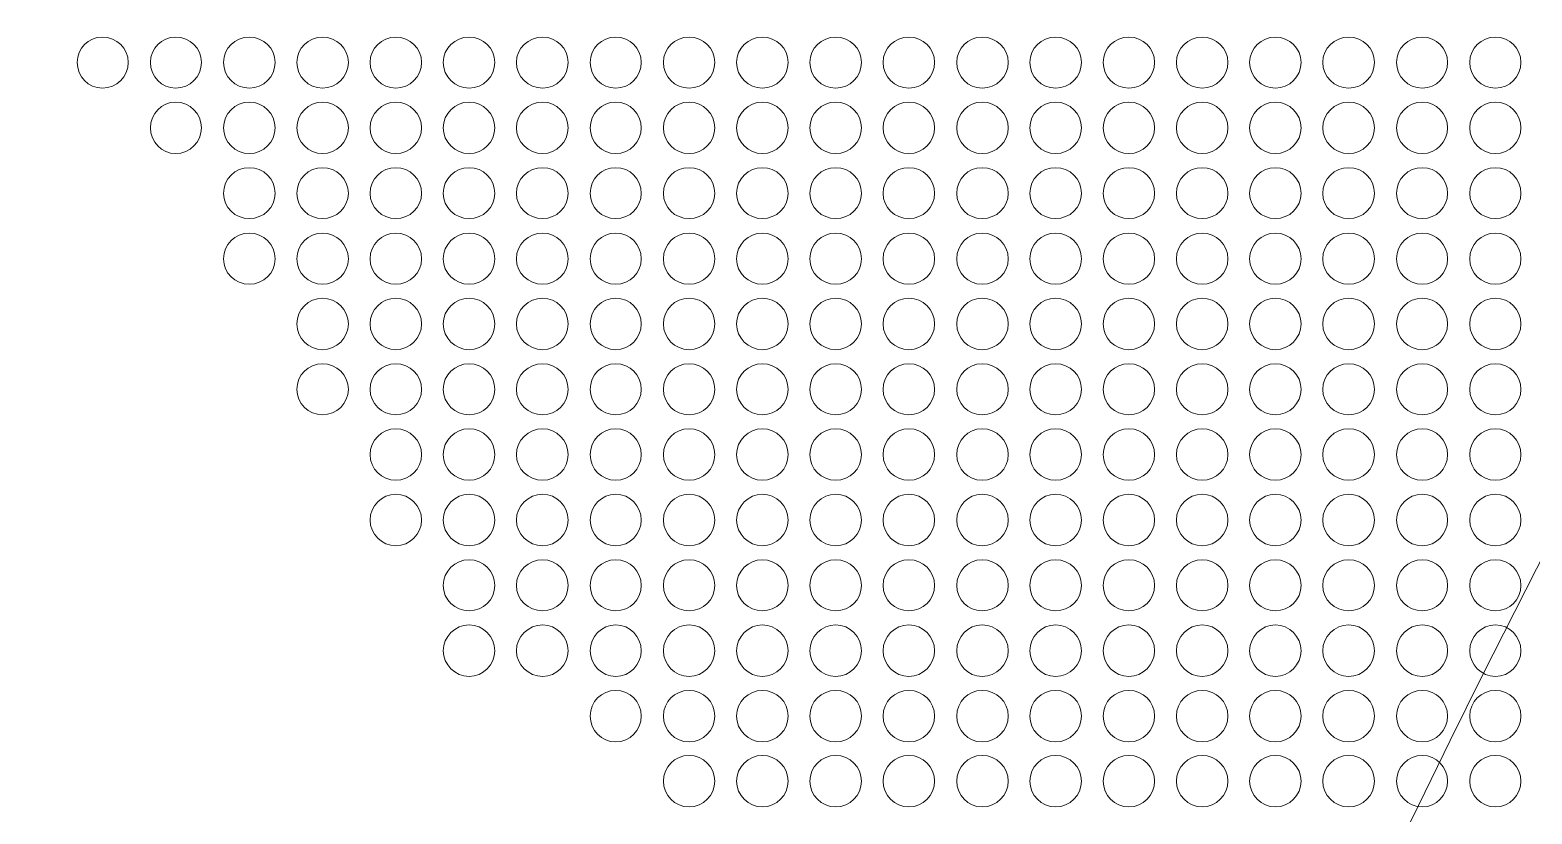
# Model space of a CAD drawing. Header units: inches. Extents: x 243 to 900, y -519 to -86.
# Drawn here: x 371.3 to 422, y -365.4 to -339 of the extents above; entities that cross this region are included whole.
import ezdxf

# ---------------------------------------------------------------- set-up
doc = ezdxf.new("R2010")
doc.units = ezdxf.units.IN
doc.header["$MEASUREMENT"] = 0
doc.layers.add('Layer 1', color=7, linetype='Continuous')

# ---------------------------------------------------------------- blocks, each defined once
blk = doc.blocks.new('block 3')
at = {"layer": 'Layer 1', "lineweight": 0}
blk.add_open_spline([(898.138, -484.267), (898.138, -494.991), (889.368, -503.763), (878.645, -503.763), (878.645, -503.763), (266.12, -503.763), (266.12, -503.763), (255.397, -503.763), (246.624, -494.991), (246.624, -484.267), (246.624, -484.267), (246.624, -108.507), (246.624, -108.507), (246.624, -97.783), (255.397, -89.011), (266.12, -89.011), (266.12, -89.011), (878.645, -89.011), (878.645, -89.011), (889.368, -89.011), (898.138, -97.783), (898.138, -108.507), (898.138, -108.507), (898.138, -484.267), (898.138, -484.267)], degree=3, knots=[0, 0, 0, 0, 1, 1, 1, 2, 2, 2, 3, 3, 3, 4, 4, 4, 5, 5, 5, 6, 6, 6, 7, 7, 7, 8, 8, 8, 8], dxfattribs=at)
blk = doc.blocks.new('block 2')
at = {"layer": 'Layer 1'}
blk.add_blockref('block 3', (0, 0), dxfattribs=at)
blk = doc.blocks.new('block 97')
at = {"layer": 'Layer 1', "lineweight": 0}
for points in [[(374.639, -340.055), (374.639, -340.543), (374.258, -340.924), (373.767, -340.924), (373.299, -340.924), (372.918, -340.543), (372.918, -340.055), (372.918, -339.581), (373.299, -339.2), (373.767, -339.2), (374.258, -339.2), (374.639, -339.581), (374.639, -340.055)], [(377.111, -340.055), (377.111, -340.543), (376.73, -340.924), (376.241, -340.924), (375.768, -340.924), (375.387, -340.543), (375.387, -340.055), (375.387, -339.581), (375.768, -339.2), (376.241, -339.2), (376.73, -339.2), (377.111, -339.581), (377.111, -340.055)], [(379.599, -340.055), (379.599, -340.543), (379.202, -340.924), (378.729, -340.924), (378.24, -340.924), (377.859, -340.543), (377.859, -340.055), (377.859, -339.581), (378.24, -339.2), (378.729, -339.2), (379.202, -339.2), (379.599, -339.581), (379.599, -340.055)], [(382.071, -340.055), (382.071, -340.543), (381.674, -340.924), (381.196, -340.924), (380.728, -340.924), (380.334, -340.543), (380.334, -340.055), (380.334, -339.581), (380.728, -339.2), (381.196, -339.2), (381.674, -339.2), (382.071, -339.581), (382.071, -340.055)], [(384.543, -340.055), (384.543, -340.543), (384.144, -340.924), (383.673, -340.924), (383.2, -340.924), (382.803, -340.543), (382.803, -340.055), (382.803, -339.581), (383.2, -339.2), (383.673, -339.2), (384.144, -339.2), (384.543, -339.581), (384.543, -340.055)], [(387.012, -340.055), (387.012, -340.543), (386.632, -340.924), (386.145, -340.924), (385.669, -340.924), (385.275, -340.543), (385.275, -340.055), (385.275, -339.581), (385.669, -339.2), (386.145, -339.2), (386.632, -339.2), (387.012, -339.581), (387.012, -340.055)], [(389.487, -340.055), (389.487, -340.543), (389.106, -340.924), (388.633, -340.924), (388.144, -340.924), (387.745, -340.543), (387.745, -340.055), (387.745, -339.581), (388.144, -339.2), (388.633, -339.2), (389.106, -339.2), (389.487, -339.581), (389.487, -340.055)], [(391.959, -340.055), (391.959, -340.543), (391.576, -340.924), (391.102, -340.924), (390.616, -340.924), (390.235, -340.543), (390.235, -340.055), (390.235, -339.581), (390.616, -339.2), (391.102, -339.2), (391.576, -339.2), (391.959, -339.581), (391.959, -340.055)], [(394.442, -340.055), (394.442, -340.543), (394.048, -340.924), (393.577, -340.924), (393.085, -340.924), (392.707, -340.543), (392.707, -340.055), (392.707, -339.581), (393.085, -339.2), (393.577, -339.2), (394.048, -339.2), (394.442, -339.581), (394.442, -340.055)], [(396.919, -340.055), (396.919, -340.543), (396.522, -340.924), (396.046, -340.924), (395.576, -340.924), (395.177, -340.543), (395.177, -340.055), (395.177, -339.581), (395.576, -339.2), (396.046, -339.2), (396.522, -339.2), (396.919, -339.581), (396.919, -340.055)], [(399.391, -340.055), (399.391, -340.543), (399.01, -340.924), (398.521, -340.924), (398.048, -340.924), (397.651, -340.543), (397.651, -340.055), (397.651, -339.581), (398.048, -339.2), (398.521, -339.2), (399.01, -339.2), (399.391, -339.581), (399.391, -340.055)], [(401.86, -340.055), (401.86, -340.543), (401.479, -340.924), (400.991, -340.924), (400.517, -340.924), (400.121, -340.543), (400.121, -340.055), (400.121, -339.581), (400.517, -339.2), (400.991, -339.2), (401.479, -339.2), (401.86, -339.581), (401.86, -340.055)], [(404.348, -340.055), (404.348, -340.543), (403.952, -340.924), (403.465, -340.924), (402.992, -340.924), (402.611, -340.543), (402.611, -340.055), (402.611, -339.581), (402.992, -339.2), (403.465, -339.2), (403.952, -339.2), (404.348, -339.581), (404.348, -340.055)], [(406.82, -340.055), (406.82, -340.543), (406.424, -340.924), (405.95, -340.924), (405.461, -340.924), (405.08, -340.543), (405.08, -340.055), (405.08, -339.581), (405.461, -339.2), (405.95, -339.2), (406.424, -339.2), (406.82, -339.581), (406.82, -340.055)], [(409.29, -340.055), (409.29, -340.543), (408.896, -340.924), (408.422, -340.924), (407.936, -340.924), (407.553, -340.543), (407.553, -340.055), (407.553, -339.581), (407.936, -339.2), (408.422, -339.2), (408.896, -339.2), (409.29, -339.581), (409.29, -340.055)], [(411.764, -340.055), (411.764, -340.543), (411.368, -340.924), (410.894, -340.924), (410.421, -340.924), (410.025, -340.543), (410.025, -340.055), (410.025, -339.581), (410.421, -339.2), (410.894, -339.2), (411.368, -339.2), (411.764, -339.581), (411.764, -340.055)], [(414.234, -340.055), (414.234, -340.543), (413.84, -340.924), (413.366, -340.924), (412.893, -340.924), (412.497, -340.543), (412.497, -340.055), (412.497, -339.581), (412.893, -339.2), (413.366, -339.2), (413.84, -339.2), (414.234, -339.581), (414.234, -340.055)], [(416.711, -340.055), (416.711, -340.543), (416.325, -340.924), (415.838, -340.924), (415.368, -340.924), (414.966, -340.543), (414.966, -340.055), (414.966, -339.581), (415.368, -339.2), (415.838, -339.2), (416.325, -339.2), (416.711, -339.581), (416.711, -340.055)], [(419.18, -340.055), (419.18, -340.543), (418.799, -340.924), (418.326, -340.924), (417.837, -340.924), (417.459, -340.543), (417.459, -340.055), (417.459, -339.581), (417.837, -339.2), (418.326, -339.2), (418.799, -339.2), (419.18, -339.581), (419.18, -340.055)], [(421.655, -340.055), (421.655, -340.543), (421.269, -340.924), (420.798, -340.924), (420.312, -340.924), (419.928, -340.543), (419.928, -340.055), (419.928, -339.581), (420.312, -339.2), (420.798, -339.2), (421.269, -339.2), (421.655, -339.581), (421.655, -340.055)]]:
    blk.add_open_spline(points, degree=3, knots=[0, 0, 0, 0, 1, 1, 1, 2, 2, 2, 3, 3, 3, 4, 4, 4, 4], dxfattribs=at)
blk = doc.blocks.new('block 98')
at = {"layer": 'Layer 1', "lineweight": 0}
for points in [[(377.111, -342.266), (377.111, -342.739), (376.73, -343.137), (376.241, -343.137), (375.768, -343.137), (375.387, -342.739), (375.387, -342.266), (375.387, -341.792), (375.768, -341.397), (376.241, -341.397), (376.73, -341.397), (377.111, -341.792), (377.111, -342.266)], [(379.599, -342.266), (379.599, -342.739), (379.202, -343.137), (378.729, -343.137), (378.24, -343.137), (377.859, -342.739), (377.859, -342.266), (377.859, -341.792), (378.24, -341.397), (378.729, -341.397), (379.202, -341.397), (379.599, -341.792), (379.599, -342.266)], [(382.071, -342.266), (382.071, -342.739), (381.674, -343.137), (381.196, -343.137), (380.728, -343.137), (380.334, -342.739), (380.334, -342.266), (380.334, -341.792), (380.728, -341.397), (381.196, -341.397), (381.674, -341.397), (382.071, -341.792), (382.071, -342.266)], [(384.543, -342.266), (384.543, -342.739), (384.144, -343.137), (383.673, -343.137), (383.2, -343.137), (382.803, -342.739), (382.803, -342.266), (382.803, -341.792), (383.2, -341.397), (383.673, -341.397), (384.144, -341.397), (384.543, -341.792), (384.543, -342.266)], [(387.012, -342.266), (387.012, -342.739), (386.632, -343.137), (386.145, -343.137), (385.669, -343.137), (385.275, -342.739), (385.275, -342.266), (385.275, -341.792), (385.669, -341.397), (386.145, -341.397), (386.632, -341.397), (387.012, -341.792), (387.012, -342.266)], [(389.487, -342.266), (389.487, -342.739), (389.106, -343.137), (388.633, -343.137), (388.144, -343.137), (387.745, -342.739), (387.745, -342.266), (387.745, -341.792), (388.144, -341.397), (388.633, -341.397), (389.106, -341.397), (389.487, -341.792), (389.487, -342.266)], [(391.959, -342.266), (391.959, -342.739), (391.576, -343.137), (391.102, -343.137), (390.616, -343.137), (390.235, -342.739), (390.235, -342.266), (390.235, -341.792), (390.616, -341.397), (391.102, -341.397), (391.576, -341.397), (391.959, -341.792), (391.959, -342.266)], [(394.442, -342.266), (394.442, -342.739), (394.048, -343.137), (393.577, -343.137), (393.085, -343.137), (392.707, -342.739), (392.707, -342.266), (392.707, -341.792), (393.085, -341.397), (393.577, -341.397), (394.048, -341.397), (394.442, -341.792), (394.442, -342.266)], [(396.919, -342.266), (396.919, -342.739), (396.522, -343.137), (396.046, -343.137), (395.576, -343.137), (395.177, -342.739), (395.177, -342.266), (395.177, -341.792), (395.576, -341.397), (396.046, -341.397), (396.522, -341.397), (396.919, -341.792), (396.919, -342.266)], [(399.391, -342.266), (399.391, -342.739), (399.01, -343.137), (398.521, -343.137), (398.048, -343.137), (397.651, -342.739), (397.651, -342.266), (397.651, -341.792), (398.048, -341.397), (398.521, -341.397), (399.01, -341.397), (399.391, -341.792), (399.391, -342.266)], [(401.86, -342.266), (401.86, -342.739), (401.479, -343.137), (400.991, -343.137), (400.517, -343.137), (400.121, -342.739), (400.121, -342.266), (400.121, -341.792), (400.517, -341.397), (400.991, -341.397), (401.479, -341.397), (401.86, -341.792), (401.86, -342.266)], [(404.348, -342.266), (404.348, -342.739), (403.952, -343.137), (403.465, -343.137), (402.992, -343.137), (402.611, -342.739), (402.611, -342.266), (402.611, -341.792), (402.992, -341.397), (403.465, -341.397), (403.952, -341.397), (404.348, -341.792), (404.348, -342.266)], [(406.82, -342.266), (406.82, -342.739), (406.424, -343.137), (405.95, -343.137), (405.461, -343.137), (405.08, -342.739), (405.08, -342.266), (405.08, -341.792), (405.461, -341.397), (405.95, -341.397), (406.424, -341.397), (406.82, -341.792), (406.82, -342.266)], [(409.29, -342.266), (409.29, -342.739), (408.896, -343.137), (408.422, -343.137), (407.936, -343.137), (407.553, -342.739), (407.553, -342.266), (407.553, -341.792), (407.936, -341.397), (408.422, -341.397), (408.896, -341.397), (409.29, -341.792), (409.29, -342.266)], [(411.764, -342.266), (411.764, -342.739), (411.368, -343.137), (410.894, -343.137), (410.421, -343.137), (410.025, -342.739), (410.025, -342.266), (410.025, -341.792), (410.421, -341.397), (410.894, -341.397), (411.368, -341.397), (411.764, -341.792), (411.764, -342.266)], [(414.234, -342.266), (414.234, -342.739), (413.84, -343.137), (413.366, -343.137), (412.893, -343.137), (412.497, -342.739), (412.497, -342.266), (412.497, -341.792), (412.893, -341.397), (413.366, -341.397), (413.84, -341.397), (414.234, -341.792), (414.234, -342.266)], [(416.711, -342.266), (416.711, -342.739), (416.325, -343.137), (415.838, -343.137), (415.368, -343.137), (414.966, -342.739), (414.966, -342.266), (414.966, -341.792), (415.368, -341.397), (415.838, -341.397), (416.325, -341.397), (416.711, -341.792), (416.711, -342.266)], [(419.18, -342.266), (419.18, -342.739), (418.799, -343.137), (418.326, -343.137), (417.837, -343.137), (417.459, -342.739), (417.459, -342.266), (417.459, -341.792), (417.837, -341.397), (418.326, -341.397), (418.799, -341.397), (419.18, -341.792), (419.18, -342.266)], [(421.655, -342.266), (421.655, -342.739), (421.269, -343.137), (420.798, -343.137), (420.312, -343.137), (419.928, -342.739), (419.928, -342.266), (419.928, -341.792), (420.312, -341.397), (420.798, -341.397), (421.269, -341.397), (421.655, -341.792), (421.655, -342.266)]]:
    blk.add_open_spline(points, degree=3, knots=[0, 0, 0, 0, 1, 1, 1, 2, 2, 2, 3, 3, 3, 4, 4, 4, 4], dxfattribs=at)
blk = doc.blocks.new('block 99')
at = {"layer": 'Layer 1', "lineweight": 0}
for points in [[(379.599, -344.479), (379.599, -344.955), (379.202, -345.333), (378.729, -345.333), (378.24, -345.333), (377.859, -344.955), (377.859, -344.479), (377.859, -343.991), (378.24, -343.612), (378.729, -343.612), (379.202, -343.612), (379.599, -343.991), (379.599, -344.479)], [(382.071, -344.479), (382.071, -344.955), (381.674, -345.333), (381.196, -345.333), (380.728, -345.333), (380.334, -344.955), (380.334, -344.479), (380.334, -343.991), (380.728, -343.612), (381.196, -343.612), (381.674, -343.612), (382.071, -343.991), (382.071, -344.479)], [(384.543, -344.479), (384.543, -344.955), (384.144, -345.333), (383.673, -345.333), (383.2, -345.333), (382.803, -344.955), (382.803, -344.479), (382.803, -343.991), (383.2, -343.612), (383.673, -343.612), (384.144, -343.612), (384.543, -343.991), (384.543, -344.479)], [(387.012, -344.479), (387.012, -344.955), (386.632, -345.333), (386.145, -345.333), (385.669, -345.333), (385.275, -344.955), (385.275, -344.479), (385.275, -343.991), (385.669, -343.612), (386.145, -343.612), (386.632, -343.612), (387.012, -343.991), (387.012, -344.479)], [(389.487, -344.479), (389.487, -344.955), (389.106, -345.333), (388.633, -345.333), (388.144, -345.333), (387.745, -344.955), (387.745, -344.479), (387.745, -343.991), (388.144, -343.612), (388.633, -343.612), (389.106, -343.612), (389.487, -343.991), (389.487, -344.479)], [(391.959, -344.479), (391.959, -344.955), (391.576, -345.333), (391.102, -345.333), (390.616, -345.333), (390.235, -344.955), (390.235, -344.479), (390.235, -343.991), (390.616, -343.612), (391.102, -343.612), (391.576, -343.612), (391.959, -343.991), (391.959, -344.479)], [(394.442, -344.479), (394.442, -344.955), (394.048, -345.333), (393.577, -345.333), (393.085, -345.333), (392.707, -344.955), (392.707, -344.479), (392.707, -343.991), (393.085, -343.612), (393.577, -343.612), (394.048, -343.612), (394.442, -343.991), (394.442, -344.479)], [(396.919, -344.479), (396.919, -344.955), (396.522, -345.333), (396.046, -345.333), (395.576, -345.333), (395.177, -344.955), (395.177, -344.479), (395.177, -343.991), (395.576, -343.612), (396.046, -343.612), (396.522, -343.612), (396.919, -343.991), (396.919, -344.479)], [(399.391, -344.479), (399.391, -344.955), (399.01, -345.333), (398.521, -345.333), (398.048, -345.333), (397.651, -344.955), (397.651, -344.479), (397.651, -343.991), (398.048, -343.612), (398.521, -343.612), (399.01, -343.612), (399.391, -343.991), (399.391, -344.479)], [(401.86, -344.479), (401.86, -344.955), (401.479, -345.333), (400.991, -345.333), (400.517, -345.333), (400.121, -344.955), (400.121, -344.479), (400.121, -343.991), (400.517, -343.612), (400.991, -343.612), (401.479, -343.612), (401.86, -343.991), (401.86, -344.479)], [(404.348, -344.479), (404.348, -344.955), (403.952, -345.333), (403.465, -345.333), (402.992, -345.333), (402.611, -344.955), (402.611, -344.479), (402.611, -343.991), (402.992, -343.612), (403.465, -343.612), (403.952, -343.612), (404.348, -343.991), (404.348, -344.479)], [(406.82, -344.479), (406.82, -344.955), (406.424, -345.333), (405.95, -345.333), (405.461, -345.333), (405.08, -344.955), (405.08, -344.479), (405.08, -343.991), (405.461, -343.612), (405.95, -343.612), (406.424, -343.612), (406.82, -343.991), (406.82, -344.479)], [(409.29, -344.479), (409.29, -344.955), (408.896, -345.333), (408.422, -345.333), (407.936, -345.333), (407.553, -344.955), (407.553, -344.479), (407.553, -343.991), (407.936, -343.612), (408.422, -343.612), (408.896, -343.612), (409.29, -343.991), (409.29, -344.479)], [(411.764, -344.479), (411.764, -344.955), (411.368, -345.333), (410.894, -345.333), (410.421, -345.333), (410.025, -344.955), (410.025, -344.479), (410.025, -343.991), (410.421, -343.612), (410.894, -343.612), (411.368, -343.612), (411.764, -343.991), (411.764, -344.479)], [(414.234, -344.479), (414.234, -344.955), (413.84, -345.333), (413.366, -345.333), (412.893, -345.333), (412.497, -344.955), (412.497, -344.479), (412.497, -343.991), (412.893, -343.612), (413.366, -343.612), (413.84, -343.612), (414.234, -343.991), (414.234, -344.479)], [(416.711, -344.479), (416.711, -344.955), (416.325, -345.333), (415.838, -345.333), (415.368, -345.333), (414.966, -344.955), (414.966, -344.479), (414.966, -343.991), (415.368, -343.612), (415.838, -343.612), (416.325, -343.612), (416.711, -343.991), (416.711, -344.479)], [(419.18, -344.479), (419.18, -344.955), (418.799, -345.333), (418.326, -345.333), (417.837, -345.333), (417.459, -344.955), (417.459, -344.479), (417.459, -343.991), (417.837, -343.612), (418.326, -343.612), (418.799, -343.612), (419.18, -343.991), (419.18, -344.479)], [(421.655, -344.479), (421.655, -344.955), (421.269, -345.333), (420.798, -345.333), (420.312, -345.333), (419.928, -344.955), (419.928, -344.479), (419.928, -343.991), (420.312, -343.612), (420.798, -343.612), (421.269, -343.612), (421.655, -343.991), (421.655, -344.479)]]:
    blk.add_open_spline(points, degree=3, knots=[0, 0, 0, 0, 1, 1, 1, 2, 2, 2, 3, 3, 3, 4, 4, 4, 4], dxfattribs=at)
blk = doc.blocks.new('block 100')
at = {"layer": 'Layer 1', "lineweight": 0}
for points in [[(379.599, -346.693), (379.599, -347.165), (379.202, -347.547), (378.729, -347.547), (378.24, -347.547), (377.859, -347.165), (377.859, -346.693), (377.859, -346.204), (378.24, -345.823), (378.729, -345.823), (379.202, -345.823), (379.599, -346.204), (379.599, -346.693)], [(382.071, -346.693), (382.071, -347.165), (381.674, -347.547), (381.196, -347.547), (380.728, -347.547), (380.334, -347.165), (380.334, -346.693), (380.334, -346.204), (380.728, -345.823), (381.196, -345.823), (381.674, -345.823), (382.071, -346.204), (382.071, -346.693)], [(384.543, -346.693), (384.543, -347.165), (384.144, -347.547), (383.673, -347.547), (383.2, -347.547), (382.803, -347.165), (382.803, -346.693), (382.803, -346.204), (383.2, -345.823), (383.673, -345.823), (384.144, -345.823), (384.543, -346.204), (384.543, -346.693)], [(387.012, -346.693), (387.012, -347.165), (386.632, -347.547), (386.145, -347.547), (385.669, -347.547), (385.275, -347.165), (385.275, -346.693), (385.275, -346.204), (385.669, -345.823), (386.145, -345.823), (386.632, -345.823), (387.012, -346.204), (387.012, -346.693)], [(389.487, -346.693), (389.487, -347.165), (389.106, -347.547), (388.633, -347.547), (388.144, -347.547), (387.745, -347.165), (387.745, -346.693), (387.745, -346.204), (388.144, -345.823), (388.633, -345.823), (389.106, -345.823), (389.487, -346.204), (389.487, -346.693)], [(391.959, -346.693), (391.959, -347.165), (391.576, -347.547), (391.102, -347.547), (390.616, -347.547), (390.235, -347.165), (390.235, -346.693), (390.235, -346.204), (390.616, -345.823), (391.102, -345.823), (391.576, -345.823), (391.959, -346.204), (391.959, -346.693)], [(394.442, -346.693), (394.442, -347.165), (394.048, -347.547), (393.577, -347.547), (393.085, -347.547), (392.707, -347.165), (392.707, -346.693), (392.707, -346.204), (393.085, -345.823), (393.577, -345.823), (394.048, -345.823), (394.442, -346.204), (394.442, -346.693)], [(396.919, -346.693), (396.919, -347.165), (396.522, -347.547), (396.046, -347.547), (395.576, -347.547), (395.177, -347.165), (395.177, -346.693), (395.177, -346.204), (395.576, -345.823), (396.046, -345.823), (396.522, -345.823), (396.919, -346.204), (396.919, -346.693)], [(399.391, -346.693), (399.391, -347.165), (399.01, -347.547), (398.521, -347.547), (398.048, -347.547), (397.651, -347.165), (397.651, -346.693), (397.651, -346.204), (398.048, -345.823), (398.521, -345.823), (399.01, -345.823), (399.391, -346.204), (399.391, -346.693)], [(401.86, -346.693), (401.86, -347.165), (401.479, -347.547), (400.991, -347.547), (400.517, -347.547), (400.121, -347.165), (400.121, -346.693), (400.121, -346.204), (400.517, -345.823), (400.991, -345.823), (401.479, -345.823), (401.86, -346.204), (401.86, -346.693)], [(404.348, -346.693), (404.348, -347.165), (403.952, -347.547), (403.465, -347.547), (402.992, -347.547), (402.611, -347.165), (402.611, -346.693), (402.611, -346.204), (402.992, -345.823), (403.465, -345.823), (403.952, -345.823), (404.348, -346.204), (404.348, -346.693)], [(406.82, -346.693), (406.82, -347.165), (406.424, -347.547), (405.95, -347.547), (405.461, -347.547), (405.08, -347.165), (405.08, -346.693), (405.08, -346.204), (405.461, -345.823), (405.95, -345.823), (406.424, -345.823), (406.82, -346.204), (406.82, -346.693)], [(409.29, -346.693), (409.29, -347.165), (408.896, -347.547), (408.422, -347.547), (407.936, -347.547), (407.553, -347.165), (407.553, -346.693), (407.553, -346.204), (407.936, -345.823), (408.422, -345.823), (408.896, -345.823), (409.29, -346.204), (409.29, -346.693)], [(411.764, -346.693), (411.764, -347.165), (411.368, -347.547), (410.894, -347.547), (410.421, -347.547), (410.025, -347.165), (410.025, -346.693), (410.025, -346.204), (410.421, -345.823), (410.894, -345.823), (411.368, -345.823), (411.764, -346.204), (411.764, -346.693)], [(414.234, -346.693), (414.234, -347.165), (413.84, -347.547), (413.366, -347.547), (412.893, -347.547), (412.497, -347.165), (412.497, -346.693), (412.497, -346.204), (412.893, -345.823), (413.366, -345.823), (413.84, -345.823), (414.234, -346.204), (414.234, -346.693)], [(416.711, -346.693), (416.711, -347.165), (416.325, -347.547), (415.838, -347.547), (415.368, -347.547), (414.966, -347.165), (414.966, -346.693), (414.966, -346.204), (415.368, -345.823), (415.838, -345.823), (416.325, -345.823), (416.711, -346.204), (416.711, -346.693)], [(419.18, -346.693), (419.18, -347.165), (418.799, -347.547), (418.326, -347.547), (417.837, -347.547), (417.459, -347.165), (417.459, -346.693), (417.459, -346.204), (417.837, -345.823), (418.326, -345.823), (418.799, -345.823), (419.18, -346.204), (419.18, -346.693)], [(421.655, -346.693), (421.655, -347.165), (421.269, -347.547), (420.798, -347.547), (420.312, -347.547), (419.928, -347.165), (419.928, -346.693), (419.928, -346.204), (420.312, -345.823), (420.798, -345.823), (421.269, -345.823), (421.655, -346.204), (421.655, -346.693)]]:
    blk.add_open_spline(points, degree=3, knots=[0, 0, 0, 0, 1, 1, 1, 2, 2, 2, 3, 3, 3, 4, 4, 4, 4], dxfattribs=at)
blk = doc.blocks.new('block 101')
at = {"layer": 'Layer 1', "lineweight": 0}
for points in [[(382.071, -348.889), (382.071, -349.36), (381.674, -349.758), (381.196, -349.758), (380.728, -349.758), (380.334, -349.36), (380.334, -348.889), (380.334, -348.414), (380.728, -348.019), (381.196, -348.019), (381.674, -348.019), (382.071, -348.414), (382.071, -348.889)], [(384.543, -348.889), (384.543, -349.36), (384.144, -349.758), (383.673, -349.758), (383.2, -349.758), (382.803, -349.36), (382.803, -348.889), (382.803, -348.414), (383.2, -348.019), (383.673, -348.019), (384.144, -348.019), (384.543, -348.414), (384.543, -348.889)], [(387.012, -348.889), (387.012, -349.36), (386.632, -349.758), (386.145, -349.758), (385.669, -349.758), (385.275, -349.36), (385.275, -348.889), (385.275, -348.414), (385.669, -348.019), (386.145, -348.019), (386.632, -348.019), (387.012, -348.414), (387.012, -348.889)], [(389.487, -348.889), (389.487, -349.36), (389.106, -349.758), (388.633, -349.758), (388.144, -349.758), (387.745, -349.36), (387.745, -348.889), (387.745, -348.414), (388.144, -348.019), (388.633, -348.019), (389.106, -348.019), (389.487, -348.414), (389.487, -348.889)], [(391.959, -348.889), (391.959, -349.36), (391.576, -349.758), (391.102, -349.758), (390.616, -349.758), (390.235, -349.36), (390.235, -348.889), (390.235, -348.414), (390.616, -348.019), (391.102, -348.019), (391.576, -348.019), (391.959, -348.414), (391.959, -348.889)], [(394.442, -348.889), (394.442, -349.36), (394.048, -349.758), (393.577, -349.758), (393.085, -349.758), (392.707, -349.36), (392.707, -348.889), (392.707, -348.414), (393.085, -348.019), (393.577, -348.019), (394.048, -348.019), (394.442, -348.414), (394.442, -348.889)], [(396.919, -348.889), (396.919, -349.36), (396.522, -349.758), (396.046, -349.758), (395.576, -349.758), (395.177, -349.36), (395.177, -348.889), (395.177, -348.414), (395.576, -348.019), (396.046, -348.019), (396.522, -348.019), (396.919, -348.414), (396.919, -348.889)], [(399.391, -348.889), (399.391, -349.36), (399.01, -349.758), (398.521, -349.758), (398.048, -349.758), (397.651, -349.36), (397.651, -348.889), (397.651, -348.414), (398.048, -348.019), (398.521, -348.019), (399.01, -348.019), (399.391, -348.414), (399.391, -348.889)], [(401.86, -348.889), (401.86, -349.36), (401.479, -349.758), (400.991, -349.758), (400.517, -349.758), (400.121, -349.36), (400.121, -348.889), (400.121, -348.414), (400.517, -348.019), (400.991, -348.019), (401.479, -348.019), (401.86, -348.414), (401.86, -348.889)], [(404.348, -348.889), (404.348, -349.36), (403.952, -349.758), (403.465, -349.758), (402.992, -349.758), (402.611, -349.36), (402.611, -348.889), (402.611, -348.414), (402.992, -348.019), (403.465, -348.019), (403.952, -348.019), (404.348, -348.414), (404.348, -348.889)], [(406.82, -348.889), (406.82, -349.36), (406.424, -349.758), (405.95, -349.758), (405.461, -349.758), (405.08, -349.36), (405.08, -348.889), (405.08, -348.414), (405.461, -348.019), (405.95, -348.019), (406.424, -348.019), (406.82, -348.414), (406.82, -348.889)], [(409.29, -348.889), (409.29, -349.36), (408.896, -349.758), (408.422, -349.758), (407.936, -349.758), (407.553, -349.36), (407.553, -348.889), (407.553, -348.414), (407.936, -348.019), (408.422, -348.019), (408.896, -348.019), (409.29, -348.414), (409.29, -348.889)], [(411.764, -348.889), (411.764, -349.36), (411.368, -349.758), (410.894, -349.758), (410.421, -349.758), (410.025, -349.36), (410.025, -348.889), (410.025, -348.414), (410.421, -348.019), (410.894, -348.019), (411.368, -348.019), (411.764, -348.414), (411.764, -348.889)], [(414.234, -348.889), (414.234, -349.36), (413.84, -349.758), (413.366, -349.758), (412.893, -349.758), (412.497, -349.36), (412.497, -348.889), (412.497, -348.414), (412.893, -348.019), (413.366, -348.019), (413.84, -348.019), (414.234, -348.414), (414.234, -348.889)], [(416.711, -348.889), (416.711, -349.36), (416.325, -349.758), (415.838, -349.758), (415.368, -349.758), (414.966, -349.36), (414.966, -348.889), (414.966, -348.414), (415.368, -348.019), (415.838, -348.019), (416.325, -348.019), (416.711, -348.414), (416.711, -348.889)], [(419.18, -348.889), (419.18, -349.36), (418.799, -349.758), (418.326, -349.758), (417.837, -349.758), (417.459, -349.36), (417.459, -348.889), (417.459, -348.414), (417.837, -348.019), (418.326, -348.019), (418.799, -348.019), (419.18, -348.414), (419.18, -348.889)], [(421.655, -348.889), (421.655, -349.36), (421.269, -349.758), (420.798, -349.758), (420.312, -349.758), (419.928, -349.36), (419.928, -348.889), (419.928, -348.414), (420.312, -348.019), (420.798, -348.019), (421.269, -348.019), (421.655, -348.414), (421.655, -348.889)]]:
    blk.add_open_spline(points, degree=3, knots=[0, 0, 0, 0, 1, 1, 1, 2, 2, 2, 3, 3, 3, 4, 4, 4, 4], dxfattribs=at)
blk = doc.blocks.new('block 102')
at = {"layer": 'Layer 1', "lineweight": 0}
for points in [[(382.071, -351.1), (382.071, -351.575), (381.674, -351.957), (381.196, -351.957), (380.728, -351.957), (380.334, -351.575), (380.334, -351.1), (380.334, -350.612), (380.728, -350.234), (381.196, -350.234), (381.674, -350.234), (382.071, -350.612), (382.071, -351.1)], [(384.543, -351.1), (384.543, -351.575), (384.144, -351.957), (383.673, -351.957), (383.2, -351.957), (382.803, -351.575), (382.803, -351.1), (382.803, -350.612), (383.2, -350.234), (383.673, -350.234), (384.144, -350.234), (384.543, -350.612), (384.543, -351.1)], [(387.012, -351.1), (387.012, -351.575), (386.632, -351.957), (386.145, -351.957), (385.669, -351.957), (385.275, -351.575), (385.275, -351.1), (385.275, -350.612), (385.669, -350.234), (386.145, -350.234), (386.632, -350.234), (387.012, -350.612), (387.012, -351.1)], [(389.487, -351.1), (389.487, -351.575), (389.106, -351.957), (388.633, -351.957), (388.144, -351.957), (387.745, -351.575), (387.745, -351.1), (387.745, -350.612), (388.144, -350.234), (388.633, -350.234), (389.106, -350.234), (389.487, -350.612), (389.487, -351.1)], [(391.959, -351.1), (391.959, -351.575), (391.576, -351.957), (391.102, -351.957), (390.616, -351.957), (390.235, -351.575), (390.235, -351.1), (390.235, -350.612), (390.616, -350.234), (391.102, -350.234), (391.576, -350.234), (391.959, -350.612), (391.959, -351.1)], [(394.442, -351.1), (394.442, -351.575), (394.048, -351.957), (393.577, -351.957), (393.085, -351.957), (392.707, -351.575), (392.707, -351.1), (392.707, -350.612), (393.085, -350.234), (393.577, -350.234), (394.048, -350.234), (394.442, -350.612), (394.442, -351.1)], [(396.919, -351.1), (396.919, -351.575), (396.522, -351.957), (396.046, -351.957), (395.576, -351.957), (395.177, -351.575), (395.177, -351.1), (395.177, -350.612), (395.576, -350.234), (396.046, -350.234), (396.522, -350.234), (396.919, -350.612), (396.919, -351.1)], [(399.391, -351.1), (399.391, -351.575), (399.01, -351.957), (398.521, -351.957), (398.048, -351.957), (397.651, -351.575), (397.651, -351.1), (397.651, -350.612), (398.048, -350.234), (398.521, -350.234), (399.01, -350.234), (399.391, -350.612), (399.391, -351.1)], [(401.86, -351.1), (401.86, -351.575), (401.479, -351.957), (400.991, -351.957), (400.517, -351.957), (400.121, -351.575), (400.121, -351.1), (400.121, -350.612), (400.517, -350.234), (400.991, -350.234), (401.479, -350.234), (401.86, -350.612), (401.86, -351.1)], [(404.348, -351.1), (404.348, -351.575), (403.952, -351.957), (403.465, -351.957), (402.992, -351.957), (402.611, -351.575), (402.611, -351.1), (402.611, -350.612), (402.992, -350.234), (403.465, -350.234), (403.952, -350.234), (404.348, -350.612), (404.348, -351.1)], [(406.82, -351.1), (406.82, -351.575), (406.424, -351.957), (405.95, -351.957), (405.461, -351.957), (405.08, -351.575), (405.08, -351.1), (405.08, -350.612), (405.461, -350.234), (405.95, -350.234), (406.424, -350.234), (406.82, -350.612), (406.82, -351.1)], [(409.29, -351.1), (409.29, -351.575), (408.896, -351.957), (408.422, -351.957), (407.936, -351.957), (407.553, -351.575), (407.553, -351.1), (407.553, -350.612), (407.936, -350.234), (408.422, -350.234), (408.896, -350.234), (409.29, -350.612), (409.29, -351.1)], [(411.764, -351.1), (411.764, -351.575), (411.368, -351.957), (410.894, -351.957), (410.421, -351.957), (410.025, -351.575), (410.025, -351.1), (410.025, -350.612), (410.421, -350.234), (410.894, -350.234), (411.368, -350.234), (411.764, -350.612), (411.764, -351.1)], [(414.234, -351.1), (414.234, -351.575), (413.84, -351.957), (413.366, -351.957), (412.893, -351.957), (412.497, -351.575), (412.497, -351.1), (412.497, -350.612), (412.893, -350.234), (413.366, -350.234), (413.84, -350.234), (414.234, -350.612), (414.234, -351.1)], [(416.711, -351.1), (416.711, -351.575), (416.325, -351.957), (415.838, -351.957), (415.368, -351.957), (414.966, -351.575), (414.966, -351.1), (414.966, -350.612), (415.368, -350.234), (415.838, -350.234), (416.325, -350.234), (416.711, -350.612), (416.711, -351.1)], [(419.18, -351.1), (419.18, -351.575), (418.799, -351.957), (418.326, -351.957), (417.837, -351.957), (417.459, -351.575), (417.459, -351.1), (417.459, -350.612), (417.837, -350.234), (418.326, -350.234), (418.799, -350.234), (419.18, -350.612), (419.18, -351.1)], [(421.655, -351.1), (421.655, -351.575), (421.269, -351.957), (420.798, -351.957), (420.312, -351.957), (419.928, -351.575), (419.928, -351.1), (419.928, -350.612), (420.312, -350.234), (420.798, -350.234), (421.269, -350.234), (421.655, -350.612), (421.655, -351.1)]]:
    blk.add_open_spline(points, degree=3, knots=[0, 0, 0, 0, 1, 1, 1, 2, 2, 2, 3, 3, 3, 4, 4, 4, 4], dxfattribs=at)
blk = doc.blocks.new('block 103')
at = {"layer": 'Layer 1', "lineweight": 0}
for points in [[(384.543, -353.299), (384.543, -353.786), (384.144, -354.17), (383.673, -354.17), (383.2, -354.17), (382.803, -353.786), (382.803, -353.299), (382.803, -352.825), (383.2, -352.43), (383.673, -352.43), (384.144, -352.43), (384.543, -352.825), (384.543, -353.299)], [(387.012, -353.299), (387.012, -353.786), (386.632, -354.17), (386.145, -354.17), (385.669, -354.17), (385.275, -353.786), (385.275, -353.299), (385.275, -352.825), (385.669, -352.43), (386.145, -352.43), (386.632, -352.43), (387.012, -352.825), (387.012, -353.299)], [(389.487, -353.299), (389.487, -353.786), (389.106, -354.17), (388.633, -354.17), (388.144, -354.17), (387.745, -353.786), (387.745, -353.299), (387.745, -352.825), (388.144, -352.43), (388.633, -352.43), (389.106, -352.43), (389.487, -352.825), (389.487, -353.299)], [(391.959, -353.299), (391.959, -353.786), (391.576, -354.17), (391.102, -354.17), (390.616, -354.17), (390.235, -353.786), (390.235, -353.299), (390.235, -352.825), (390.616, -352.43), (391.102, -352.43), (391.576, -352.43), (391.959, -352.825), (391.959, -353.299)], [(394.442, -353.299), (394.442, -353.786), (394.048, -354.17), (393.577, -354.17), (393.085, -354.17), (392.707, -353.786), (392.707, -353.299), (392.707, -352.825), (393.085, -352.43), (393.577, -352.43), (394.048, -352.43), (394.442, -352.825), (394.442, -353.299)], [(396.919, -353.299), (396.919, -353.786), (396.522, -354.17), (396.046, -354.17), (395.576, -354.17), (395.177, -353.786), (395.177, -353.299), (395.177, -352.825), (395.576, -352.43), (396.046, -352.43), (396.522, -352.43), (396.919, -352.825), (396.919, -353.299)], [(399.391, -353.299), (399.391, -353.786), (399.01, -354.17), (398.521, -354.17), (398.048, -354.17), (397.651, -353.786), (397.651, -353.299), (397.651, -352.825), (398.048, -352.43), (398.521, -352.43), (399.01, -352.43), (399.391, -352.825), (399.391, -353.299)], [(401.86, -353.299), (401.86, -353.786), (401.479, -354.17), (400.991, -354.17), (400.517, -354.17), (400.121, -353.786), (400.121, -353.299), (400.121, -352.825), (400.517, -352.43), (400.991, -352.43), (401.479, -352.43), (401.86, -352.825), (401.86, -353.299)], [(404.348, -353.299), (404.348, -353.786), (403.952, -354.17), (403.465, -354.17), (402.992, -354.17), (402.611, -353.786), (402.611, -353.299), (402.611, -352.825), (402.992, -352.43), (403.465, -352.43), (403.952, -352.43), (404.348, -352.825), (404.348, -353.299)], [(406.82, -353.299), (406.82, -353.786), (406.424, -354.17), (405.95, -354.17), (405.461, -354.17), (405.08, -353.786), (405.08, -353.299), (405.08, -352.825), (405.461, -352.43), (405.95, -352.43), (406.424, -352.43), (406.82, -352.825), (406.82, -353.299)], [(409.29, -353.299), (409.29, -353.786), (408.896, -354.17), (408.422, -354.17), (407.936, -354.17), (407.553, -353.786), (407.553, -353.299), (407.553, -352.825), (407.936, -352.43), (408.422, -352.43), (408.896, -352.43), (409.29, -352.825), (409.29, -353.299)], [(411.764, -353.299), (411.764, -353.786), (411.368, -354.17), (410.894, -354.17), (410.421, -354.17), (410.025, -353.786), (410.025, -353.299), (410.025, -352.825), (410.421, -352.43), (410.894, -352.43), (411.368, -352.43), (411.764, -352.825), (411.764, -353.299)], [(414.234, -353.299), (414.234, -353.786), (413.84, -354.17), (413.366, -354.17), (412.893, -354.17), (412.497, -353.786), (412.497, -353.299), (412.497, -352.825), (412.893, -352.43), (413.366, -352.43), (413.84, -352.43), (414.234, -352.825), (414.234, -353.299)], [(416.711, -353.299), (416.711, -353.786), (416.325, -354.17), (415.838, -354.17), (415.368, -354.17), (414.966, -353.786), (414.966, -353.299), (414.966, -352.825), (415.368, -352.43), (415.838, -352.43), (416.325, -352.43), (416.711, -352.825), (416.711, -353.299)], [(419.18, -353.299), (419.18, -353.786), (418.799, -354.17), (418.326, -354.17), (417.837, -354.17), (417.459, -353.786), (417.459, -353.299), (417.459, -352.825), (417.837, -352.43), (418.326, -352.43), (418.799, -352.43), (419.18, -352.825), (419.18, -353.299)], [(421.655, -353.299), (421.655, -353.786), (421.269, -354.17), (420.798, -354.17), (420.312, -354.17), (419.928, -353.786), (419.928, -353.299), (419.928, -352.825), (420.312, -352.43), (420.798, -352.43), (421.269, -352.43), (421.655, -352.825), (421.655, -353.299)]]:
    blk.add_open_spline(points, degree=3, knots=[0, 0, 0, 0, 1, 1, 1, 2, 2, 2, 3, 3, 3, 4, 4, 4, 4], dxfattribs=at)
blk = doc.blocks.new('block 104')
at = {"layer": 'Layer 1', "lineweight": 0}
for points in [[(384.543, -355.511), (384.543, -355.982), (384.144, -356.38), (383.673, -356.38), (383.2, -356.38), (382.803, -355.982), (382.803, -355.511), (382.803, -355.038), (383.2, -354.64), (383.673, -354.64), (384.144, -354.64), (384.543, -355.038), (384.543, -355.511)], [(387.012, -355.511), (387.012, -355.982), (386.632, -356.38), (386.145, -356.38), (385.669, -356.38), (385.275, -355.982), (385.275, -355.511), (385.275, -355.038), (385.669, -354.64), (386.145, -354.64), (386.632, -354.64), (387.012, -355.038), (387.012, -355.511)], [(389.487, -355.511), (389.487, -355.982), (389.106, -356.38), (388.633, -356.38), (388.144, -356.38), (387.745, -355.982), (387.745, -355.511), (387.745, -355.038), (388.144, -354.64), (388.633, -354.64), (389.106, -354.64), (389.487, -355.038), (389.487, -355.511)], [(391.959, -355.511), (391.959, -355.982), (391.576, -356.38), (391.102, -356.38), (390.616, -356.38), (390.235, -355.982), (390.235, -355.511), (390.235, -355.038), (390.616, -354.64), (391.102, -354.64), (391.576, -354.64), (391.959, -355.038), (391.959, -355.511)], [(394.442, -355.511), (394.442, -355.982), (394.048, -356.38), (393.577, -356.38), (393.085, -356.38), (392.707, -355.982), (392.707, -355.511), (392.707, -355.038), (393.085, -354.64), (393.577, -354.64), (394.048, -354.64), (394.442, -355.038), (394.442, -355.511)], [(396.919, -355.511), (396.919, -355.982), (396.522, -356.38), (396.046, -356.38), (395.576, -356.38), (395.177, -355.982), (395.177, -355.511), (395.177, -355.038), (395.576, -354.64), (396.046, -354.64), (396.522, -354.64), (396.919, -355.038), (396.919, -355.511)], [(399.391, -355.511), (399.391, -355.982), (399.01, -356.38), (398.521, -356.38), (398.048, -356.38), (397.651, -355.982), (397.651, -355.511), (397.651, -355.038), (398.048, -354.64), (398.521, -354.64), (399.01, -354.64), (399.391, -355.038), (399.391, -355.511)], [(401.86, -355.511), (401.86, -355.982), (401.479, -356.38), (400.991, -356.38), (400.517, -356.38), (400.121, -355.982), (400.121, -355.511), (400.121, -355.038), (400.517, -354.64), (400.991, -354.64), (401.479, -354.64), (401.86, -355.038), (401.86, -355.511)], [(404.348, -355.511), (404.348, -355.982), (403.952, -356.38), (403.465, -356.38), (402.992, -356.38), (402.611, -355.982), (402.611, -355.511), (402.611, -355.038), (402.992, -354.64), (403.465, -354.64), (403.952, -354.64), (404.348, -355.038), (404.348, -355.511)], [(406.82, -355.511), (406.82, -355.982), (406.424, -356.38), (405.95, -356.38), (405.461, -356.38), (405.08, -355.982), (405.08, -355.511), (405.08, -355.038), (405.461, -354.64), (405.95, -354.64), (406.424, -354.64), (406.82, -355.038), (406.82, -355.511)], [(409.29, -355.511), (409.29, -355.982), (408.896, -356.38), (408.422, -356.38), (407.936, -356.38), (407.553, -355.982), (407.553, -355.511), (407.553, -355.038), (407.936, -354.64), (408.422, -354.64), (408.896, -354.64), (409.29, -355.038), (409.29, -355.511)], [(411.764, -355.511), (411.764, -355.982), (411.368, -356.38), (410.894, -356.38), (410.421, -356.38), (410.025, -355.982), (410.025, -355.511), (410.025, -355.038), (410.421, -354.64), (410.894, -354.64), (411.368, -354.64), (411.764, -355.038), (411.764, -355.511)], [(414.234, -355.511), (414.234, -355.982), (413.84, -356.38), (413.366, -356.38), (412.893, -356.38), (412.497, -355.982), (412.497, -355.511), (412.497, -355.038), (412.893, -354.64), (413.366, -354.64), (413.84, -354.64), (414.234, -355.038), (414.234, -355.511)], [(416.711, -355.511), (416.711, -355.982), (416.325, -356.38), (415.838, -356.38), (415.368, -356.38), (414.966, -355.982), (414.966, -355.511), (414.966, -355.038), (415.368, -354.64), (415.838, -354.64), (416.325, -354.64), (416.711, -355.038), (416.711, -355.511)], [(419.18, -355.511), (419.18, -355.982), (418.799, -356.38), (418.326, -356.38), (417.837, -356.38), (417.459, -355.982), (417.459, -355.511), (417.459, -355.038), (417.837, -354.64), (418.326, -354.64), (418.799, -354.64), (419.18, -355.038), (419.18, -355.511)], [(421.655, -355.511), (421.655, -355.982), (421.269, -356.38), (420.798, -356.38), (420.312, -356.38), (419.928, -355.982), (419.928, -355.511), (419.928, -355.038), (420.312, -354.64), (420.798, -354.64), (421.269, -354.64), (421.655, -355.038), (421.655, -355.511)]]:
    blk.add_open_spline(points, degree=3, knots=[0, 0, 0, 0, 1, 1, 1, 2, 2, 2, 3, 3, 3, 4, 4, 4, 4], dxfattribs=at)
blk = doc.blocks.new('block 105')
at = {"layer": 'Layer 1', "lineweight": 0}
for points in [[(387.012, -357.722), (387.012, -358.198), (386.632, -358.578), (386.145, -358.578), (385.669, -358.578), (385.275, -358.198), (385.275, -357.722), (385.275, -357.237), (385.669, -356.853), (386.145, -356.853), (386.632, -356.853), (387.012, -357.237), (387.012, -357.722)], [(389.487, -357.722), (389.487, -358.198), (389.106, -358.578), (388.633, -358.578), (388.144, -358.578), (387.745, -358.198), (387.745, -357.722), (387.745, -357.237), (388.144, -356.853), (388.633, -356.853), (389.106, -356.853), (389.487, -357.237), (389.487, -357.722)], [(391.959, -357.722), (391.959, -358.198), (391.576, -358.578), (391.102, -358.578), (390.616, -358.578), (390.235, -358.198), (390.235, -357.722), (390.235, -357.237), (390.616, -356.853), (391.102, -356.853), (391.576, -356.853), (391.959, -357.237), (391.959, -357.722)], [(394.442, -357.722), (394.442, -358.198), (394.048, -358.578), (393.577, -358.578), (393.085, -358.578), (392.707, -358.198), (392.707, -357.722), (392.707, -357.237), (393.085, -356.853), (393.577, -356.853), (394.048, -356.853), (394.442, -357.237), (394.442, -357.722)], [(396.919, -357.722), (396.919, -358.198), (396.522, -358.578), (396.046, -358.578), (395.576, -358.578), (395.177, -358.198), (395.177, -357.722), (395.177, -357.237), (395.576, -356.853), (396.046, -356.853), (396.522, -356.853), (396.919, -357.237), (396.919, -357.722)], [(399.391, -357.722), (399.391, -358.198), (399.01, -358.578), (398.521, -358.578), (398.048, -358.578), (397.651, -358.198), (397.651, -357.722), (397.651, -357.237), (398.048, -356.853), (398.521, -356.853), (399.01, -356.853), (399.391, -357.237), (399.391, -357.722)], [(401.86, -357.722), (401.86, -358.198), (401.479, -358.578), (400.991, -358.578), (400.517, -358.578), (400.121, -358.198), (400.121, -357.722), (400.121, -357.237), (400.517, -356.853), (400.991, -356.853), (401.479, -356.853), (401.86, -357.237), (401.86, -357.722)], [(404.348, -357.722), (404.348, -358.198), (403.952, -358.578), (403.465, -358.578), (402.992, -358.578), (402.611, -358.198), (402.611, -357.722), (402.611, -357.237), (402.992, -356.853), (403.465, -356.853), (403.952, -356.853), (404.348, -357.237), (404.348, -357.722)], [(406.82, -357.722), (406.82, -358.198), (406.424, -358.578), (405.95, -358.578), (405.461, -358.578), (405.08, -358.198), (405.08, -357.722), (405.08, -357.237), (405.461, -356.853), (405.95, -356.853), (406.424, -356.853), (406.82, -357.237), (406.82, -357.722)], [(409.29, -357.722), (409.29, -358.198), (408.896, -358.578), (408.422, -358.578), (407.936, -358.578), (407.553, -358.198), (407.553, -357.722), (407.553, -357.237), (407.936, -356.853), (408.422, -356.853), (408.896, -356.853), (409.29, -357.237), (409.29, -357.722)], [(411.764, -357.722), (411.764, -358.198), (411.368, -358.578), (410.894, -358.578), (410.421, -358.578), (410.025, -358.198), (410.025, -357.722), (410.025, -357.237), (410.421, -356.853), (410.894, -356.853), (411.368, -356.853), (411.764, -357.237), (411.764, -357.722)], [(414.234, -357.722), (414.234, -358.198), (413.84, -358.578), (413.366, -358.578), (412.893, -358.578), (412.497, -358.198), (412.497, -357.722), (412.497, -357.237), (412.893, -356.853), (413.366, -356.853), (413.84, -356.853), (414.234, -357.237), (414.234, -357.722)], [(416.711, -357.722), (416.711, -358.198), (416.325, -358.578), (415.838, -358.578), (415.368, -358.578), (414.966, -358.198), (414.966, -357.722), (414.966, -357.237), (415.368, -356.853), (415.838, -356.853), (416.325, -356.853), (416.711, -357.237), (416.711, -357.722)], [(419.18, -357.722), (419.18, -358.198), (418.799, -358.578), (418.326, -358.578), (417.837, -358.578), (417.459, -358.198), (417.459, -357.722), (417.459, -357.237), (417.837, -356.853), (418.326, -356.853), (418.799, -356.853), (419.18, -357.237), (419.18, -357.722)], [(421.655, -357.722), (421.655, -358.198), (421.269, -358.578), (420.798, -358.578), (420.312, -358.578), (419.928, -358.198), (419.928, -357.722), (419.928, -357.237), (420.312, -356.853), (420.798, -356.853), (421.269, -356.853), (421.655, -357.237), (421.655, -357.722)]]:
    blk.add_open_spline(points, degree=3, knots=[0, 0, 0, 0, 1, 1, 1, 2, 2, 2, 3, 3, 3, 4, 4, 4, 4], dxfattribs=at)
blk = doc.blocks.new('block 106')
at = {"layer": 'Layer 1', "lineweight": 0}
for points in [[(387.012, -359.923), (387.012, -360.395), (386.632, -360.793), (386.145, -360.793), (385.669, -360.793), (385.275, -360.395), (385.275, -359.923), (385.275, -359.448), (385.669, -359.053), (386.145, -359.053), (386.632, -359.053), (387.012, -359.448), (387.012, -359.923)], [(389.487, -359.923), (389.487, -360.395), (389.106, -360.793), (388.633, -360.793), (388.144, -360.793), (387.745, -360.395), (387.745, -359.923), (387.745, -359.448), (388.144, -359.053), (388.633, -359.053), (389.106, -359.053), (389.487, -359.448), (389.487, -359.923)], [(391.959, -359.923), (391.959, -360.395), (391.576, -360.793), (391.102, -360.793), (390.616, -360.793), (390.235, -360.395), (390.235, -359.923), (390.235, -359.448), (390.616, -359.053), (391.102, -359.053), (391.576, -359.053), (391.959, -359.448), (391.959, -359.923)], [(394.442, -359.923), (394.442, -360.395), (394.048, -360.793), (393.577, -360.793), (393.085, -360.793), (392.707, -360.395), (392.707, -359.923), (392.707, -359.448), (393.085, -359.053), (393.577, -359.053), (394.048, -359.053), (394.442, -359.448), (394.442, -359.923)], [(396.919, -359.923), (396.919, -360.395), (396.522, -360.793), (396.046, -360.793), (395.576, -360.793), (395.177, -360.395), (395.177, -359.923), (395.177, -359.448), (395.576, -359.053), (396.046, -359.053), (396.522, -359.053), (396.919, -359.448), (396.919, -359.923)], [(399.391, -359.923), (399.391, -360.395), (399.01, -360.793), (398.521, -360.793), (398.048, -360.793), (397.651, -360.395), (397.651, -359.923), (397.651, -359.448), (398.048, -359.053), (398.521, -359.053), (399.01, -359.053), (399.391, -359.448), (399.391, -359.923)], [(401.86, -359.923), (401.86, -360.395), (401.479, -360.793), (400.991, -360.793), (400.517, -360.793), (400.121, -360.395), (400.121, -359.923), (400.121, -359.448), (400.517, -359.053), (400.991, -359.053), (401.479, -359.053), (401.86, -359.448), (401.86, -359.923)], [(404.348, -359.923), (404.348, -360.395), (403.952, -360.793), (403.465, -360.793), (402.992, -360.793), (402.611, -360.395), (402.611, -359.923), (402.611, -359.448), (402.992, -359.053), (403.465, -359.053), (403.952, -359.053), (404.348, -359.448), (404.348, -359.923)], [(406.82, -359.923), (406.82, -360.395), (406.424, -360.793), (405.95, -360.793), (405.461, -360.793), (405.08, -360.395), (405.08, -359.923), (405.08, -359.448), (405.461, -359.053), (405.95, -359.053), (406.424, -359.053), (406.82, -359.448), (406.82, -359.923)], [(409.29, -359.923), (409.29, -360.395), (408.896, -360.793), (408.422, -360.793), (407.936, -360.793), (407.553, -360.395), (407.553, -359.923), (407.553, -359.448), (407.936, -359.053), (408.422, -359.053), (408.896, -359.053), (409.29, -359.448), (409.29, -359.923)], [(411.764, -359.923), (411.764, -360.395), (411.368, -360.793), (410.894, -360.793), (410.421, -360.793), (410.025, -360.395), (410.025, -359.923), (410.025, -359.448), (410.421, -359.053), (410.894, -359.053), (411.368, -359.053), (411.764, -359.448), (411.764, -359.923)], [(414.234, -359.923), (414.234, -360.395), (413.84, -360.793), (413.366, -360.793), (412.893, -360.793), (412.497, -360.395), (412.497, -359.923), (412.497, -359.448), (412.893, -359.053), (413.366, -359.053), (413.84, -359.053), (414.234, -359.448), (414.234, -359.923)], [(416.711, -359.923), (416.711, -360.395), (416.325, -360.793), (415.838, -360.793), (415.368, -360.793), (414.966, -360.395), (414.966, -359.923), (414.966, -359.448), (415.368, -359.053), (415.838, -359.053), (416.325, -359.053), (416.711, -359.448), (416.711, -359.923)], [(419.18, -359.923), (419.18, -360.395), (418.799, -360.793), (418.326, -360.793), (417.837, -360.793), (417.459, -360.395), (417.459, -359.923), (417.459, -359.448), (417.837, -359.053), (418.326, -359.053), (418.799, -359.053), (419.18, -359.448), (419.18, -359.923)], [(421.655, -359.923), (421.655, -360.395), (421.269, -360.793), (420.798, -360.793), (420.312, -360.793), (419.928, -360.395), (419.928, -359.923), (419.928, -359.448), (420.312, -359.053), (420.798, -359.053), (421.269, -359.053), (421.655, -359.448), (421.655, -359.923)]]:
    blk.add_open_spline(points, degree=3, knots=[0, 0, 0, 0, 1, 1, 1, 2, 2, 2, 3, 3, 3, 4, 4, 4, 4], dxfattribs=at)
blk = doc.blocks.new('block 107')
at = {"layer": 'Layer 1', "lineweight": 0}
for points in [[(391.959, -362.134), (391.959, -362.606), (391.576, -363.003), (391.102, -363.003), (390.616, -363.003), (390.235, -362.606), (390.235, -362.134), (390.235, -361.647), (390.616, -361.265), (391.102, -361.265), (391.576, -361.265), (391.959, -361.647), (391.959, -362.134)], [(394.442, -362.134), (394.442, -362.606), (394.048, -363.003), (393.577, -363.003), (393.085, -363.003), (392.707, -362.606), (392.707, -362.134), (392.707, -361.647), (393.085, -361.265), (393.577, -361.265), (394.048, -361.265), (394.442, -361.647), (394.442, -362.134)], [(396.919, -362.134), (396.919, -362.606), (396.522, -363.003), (396.046, -363.003), (395.576, -363.003), (395.177, -362.606), (395.177, -362.134), (395.177, -361.647), (395.576, -361.265), (396.046, -361.265), (396.522, -361.265), (396.919, -361.647), (396.919, -362.134)], [(399.391, -362.134), (399.391, -362.606), (399.01, -363.003), (398.521, -363.003), (398.048, -363.003), (397.651, -362.606), (397.651, -362.134), (397.651, -361.647), (398.048, -361.265), (398.521, -361.265), (399.01, -361.265), (399.391, -361.647), (399.391, -362.134)], [(401.86, -362.134), (401.86, -362.606), (401.479, -363.003), (400.991, -363.003), (400.517, -363.003), (400.121, -362.606), (400.121, -362.134), (400.121, -361.647), (400.517, -361.265), (400.991, -361.265), (401.479, -361.265), (401.86, -361.647), (401.86, -362.134)], [(404.348, -362.134), (404.348, -362.606), (403.952, -363.003), (403.465, -363.003), (402.992, -363.003), (402.611, -362.606), (402.611, -362.134), (402.611, -361.647), (402.992, -361.265), (403.465, -361.265), (403.952, -361.265), (404.348, -361.647), (404.348, -362.134)], [(406.82, -362.134), (406.82, -362.606), (406.424, -363.003), (405.95, -363.003), (405.461, -363.003), (405.08, -362.606), (405.08, -362.134), (405.08, -361.647), (405.461, -361.265), (405.95, -361.265), (406.424, -361.265), (406.82, -361.647), (406.82, -362.134)], [(409.29, -362.134), (409.29, -362.606), (408.896, -363.003), (408.422, -363.003), (407.936, -363.003), (407.553, -362.606), (407.553, -362.134), (407.553, -361.647), (407.936, -361.265), (408.422, -361.265), (408.896, -361.265), (409.29, -361.647), (409.29, -362.134)], [(411.764, -362.134), (411.764, -362.606), (411.368, -363.003), (410.894, -363.003), (410.421, -363.003), (410.025, -362.606), (410.025, -362.134), (410.025, -361.647), (410.421, -361.265), (410.894, -361.265), (411.368, -361.265), (411.764, -361.647), (411.764, -362.134)], [(414.234, -362.134), (414.234, -362.606), (413.84, -363.003), (413.366, -363.003), (412.893, -363.003), (412.497, -362.606), (412.497, -362.134), (412.497, -361.647), (412.893, -361.265), (413.366, -361.265), (413.84, -361.265), (414.234, -361.647), (414.234, -362.134)], [(416.711, -362.134), (416.711, -362.606), (416.325, -363.003), (415.838, -363.003), (415.368, -363.003), (414.966, -362.606), (414.966, -362.134), (414.966, -361.647), (415.368, -361.265), (415.838, -361.265), (416.325, -361.265), (416.711, -361.647), (416.711, -362.134)], [(419.18, -362.134), (419.18, -362.606), (418.799, -363.003), (418.326, -363.003), (417.837, -363.003), (417.459, -362.606), (417.459, -362.134), (417.459, -361.647), (417.837, -361.265), (418.326, -361.265), (418.799, -361.265), (419.18, -361.647), (419.18, -362.134)], [(421.655, -362.134), (421.655, -362.606), (421.269, -363.003), (420.798, -363.003), (420.312, -363.003), (419.928, -362.606), (419.928, -362.134), (419.928, -361.647), (420.312, -361.265), (420.798, -361.265), (421.269, -361.265), (421.655, -361.647), (421.655, -362.134)]]:
    blk.add_open_spline(points, degree=3, knots=[0, 0, 0, 0, 1, 1, 1, 2, 2, 2, 3, 3, 3, 4, 4, 4, 4], dxfattribs=at)
blk = doc.blocks.new('block 108')
at = {"layer": 'Layer 1', "lineweight": 0}
for points in [[(394.442, -364.331), (394.442, -364.805), (394.048, -365.2), (393.577, -365.2), (393.085, -365.2), (392.707, -364.805), (392.707, -364.331), (392.707, -363.858), (393.085, -363.462), (393.577, -363.462), (394.048, -363.462), (394.442, -363.858), (394.442, -364.331)], [(396.919, -364.331), (396.919, -364.805), (396.522, -365.2), (396.046, -365.2), (395.576, -365.2), (395.177, -364.805), (395.177, -364.331), (395.177, -363.858), (395.576, -363.462), (396.046, -363.462), (396.522, -363.462), (396.919, -363.858), (396.919, -364.331)], [(399.391, -364.331), (399.391, -364.805), (399.01, -365.2), (398.521, -365.2), (398.048, -365.2), (397.651, -364.805), (397.651, -364.331), (397.651, -363.858), (398.048, -363.462), (398.521, -363.462), (399.01, -363.462), (399.391, -363.858), (399.391, -364.331)], [(401.86, -364.331), (401.86, -364.805), (401.479, -365.2), (400.991, -365.2), (400.517, -365.2), (400.121, -364.805), (400.121, -364.331), (400.121, -363.858), (400.517, -363.462), (400.991, -363.462), (401.479, -363.462), (401.86, -363.858), (401.86, -364.331)], [(404.348, -364.331), (404.348, -364.805), (403.952, -365.2), (403.465, -365.2), (402.992, -365.2), (402.611, -364.805), (402.611, -364.331), (402.611, -363.858), (402.992, -363.462), (403.465, -363.462), (403.952, -363.462), (404.348, -363.858), (404.348, -364.331)], [(406.82, -364.331), (406.82, -364.805), (406.424, -365.2), (405.95, -365.2), (405.461, -365.2), (405.08, -364.805), (405.08, -364.331), (405.08, -363.858), (405.461, -363.462), (405.95, -363.462), (406.424, -363.462), (406.82, -363.858), (406.82, -364.331)], [(409.29, -364.331), (409.29, -364.805), (408.896, -365.2), (408.422, -365.2), (407.936, -365.2), (407.553, -364.805), (407.553, -364.331), (407.553, -363.858), (407.936, -363.462), (408.422, -363.462), (408.896, -363.462), (409.29, -363.858), (409.29, -364.331)], [(411.764, -364.331), (411.764, -364.805), (411.368, -365.2), (410.894, -365.2), (410.421, -365.2), (410.025, -364.805), (410.025, -364.331), (410.025, -363.858), (410.421, -363.462), (410.894, -363.462), (411.368, -363.462), (411.764, -363.858), (411.764, -364.331)], [(414.234, -364.331), (414.234, -364.805), (413.84, -365.2), (413.366, -365.2), (412.893, -365.2), (412.497, -364.805), (412.497, -364.331), (412.497, -363.858), (412.893, -363.462), (413.366, -363.462), (413.84, -363.462), (414.234, -363.858), (414.234, -364.331)], [(416.711, -364.331), (416.711, -364.805), (416.325, -365.2), (415.838, -365.2), (415.368, -365.2), (414.966, -364.805), (414.966, -364.331), (414.966, -363.858), (415.368, -363.462), (415.838, -363.462), (416.325, -363.462), (416.711, -363.858), (416.711, -364.331)], [(419.18, -364.331), (419.18, -364.805), (418.799, -365.2), (418.326, -365.2), (417.837, -365.2), (417.459, -364.805), (417.459, -364.331), (417.459, -363.858), (417.837, -363.462), (418.326, -363.462), (418.799, -363.462), (419.18, -363.858), (419.18, -364.331)], [(421.655, -364.331), (421.655, -364.805), (421.269, -365.2), (420.798, -365.2), (420.312, -365.2), (419.928, -364.805), (419.928, -364.331), (419.928, -363.858), (420.312, -363.462), (420.798, -363.462), (421.269, -363.462), (421.655, -363.858), (421.655, -364.331)]]:
    blk.add_open_spline(points, degree=3, knots=[0, 0, 0, 0, 1, 1, 1, 2, 2, 2, 3, 3, 3, 4, 4, 4, 4], dxfattribs=at)
blk = doc.blocks.new('block 74')
at = {"layer": 'Layer 1'}
for name in ['block 97', 'block 98', 'block 99', 'block 100', 'block 101', 'block 102', 'block 103', 'block 104', 'block 105', 'block 106', 'block 107', 'block 108']:
    blk.add_blockref(name, (0, 0), dxfattribs=at)
blk = doc.blocks.new('block 4')
at = {"layer": 'Layer 1'}
blk.add_blockref('block 74', (0, 0), dxfattribs=at)

msp = doc.modelspace()

# ---------------------------------------------------------------- linework, layer by layer
at = {"layer": 'Layer 1', "lineweight": 0}
msp.add_open_spline([(771.889, -89.011), (771.889, -89.011), (266.12, -89.011), (266.12, -89.011), (255.397, -89.011), (246.624, -97.783), (246.624, -108.507), (246.624, -108.507), (246.624, -499.044), (246.624, -499.044), (246.624, -509.767), (255.397, -518.54), (266.12, -518.54), (266.12, -518.54), (371.556, -518.54), (371.556, -518.54), (400.967, -304.591), (562.913, -132.915), (771.889, -89.011)], degree=3, knots=[0, 0, 0, 0, 1, 1, 1, 2, 2, 2, 3, 3, 3, 4, 4, 4, 5, 5, 5, 6, 6, 6, 6], dxfattribs=at)

# ---------------------------------------------------------------- block references
at = {"layer": 'Layer 1'}
for name in ['block 2', 'block 4']:
    msp.add_blockref(name, (0, 0), dxfattribs=at)

doc.saveas('drawing.dxf')
